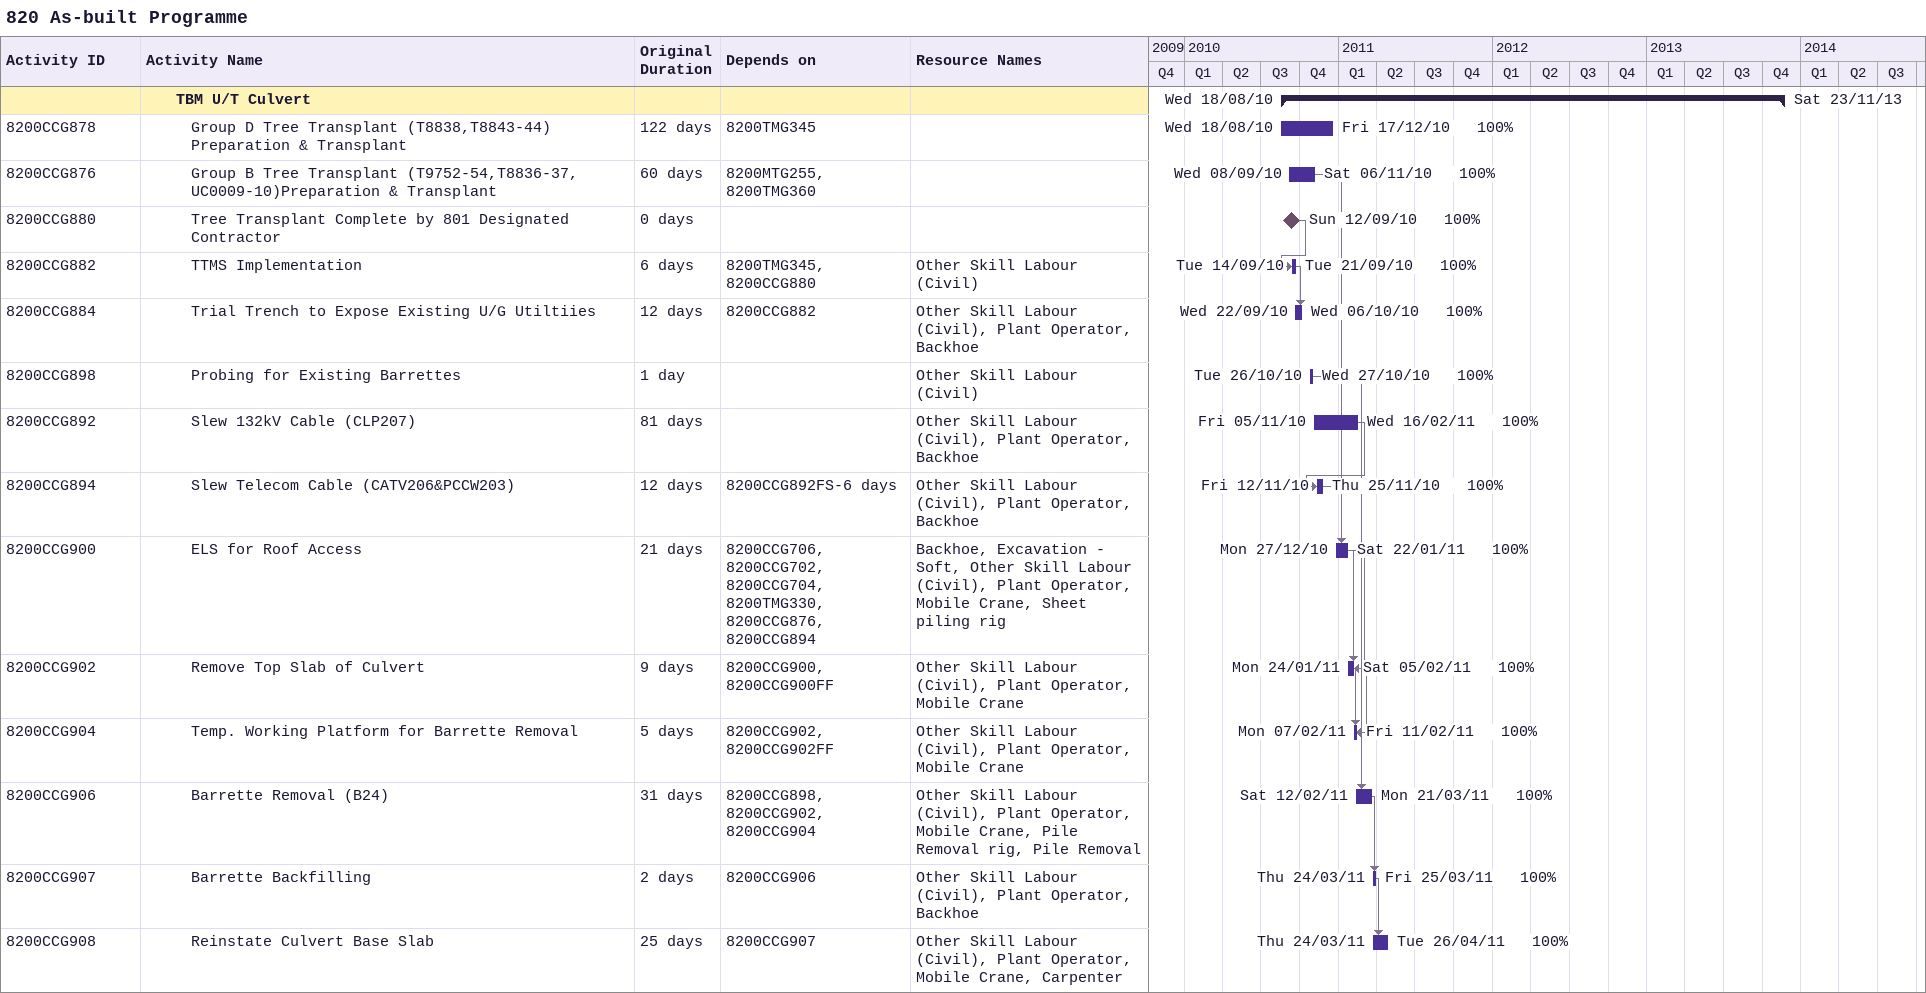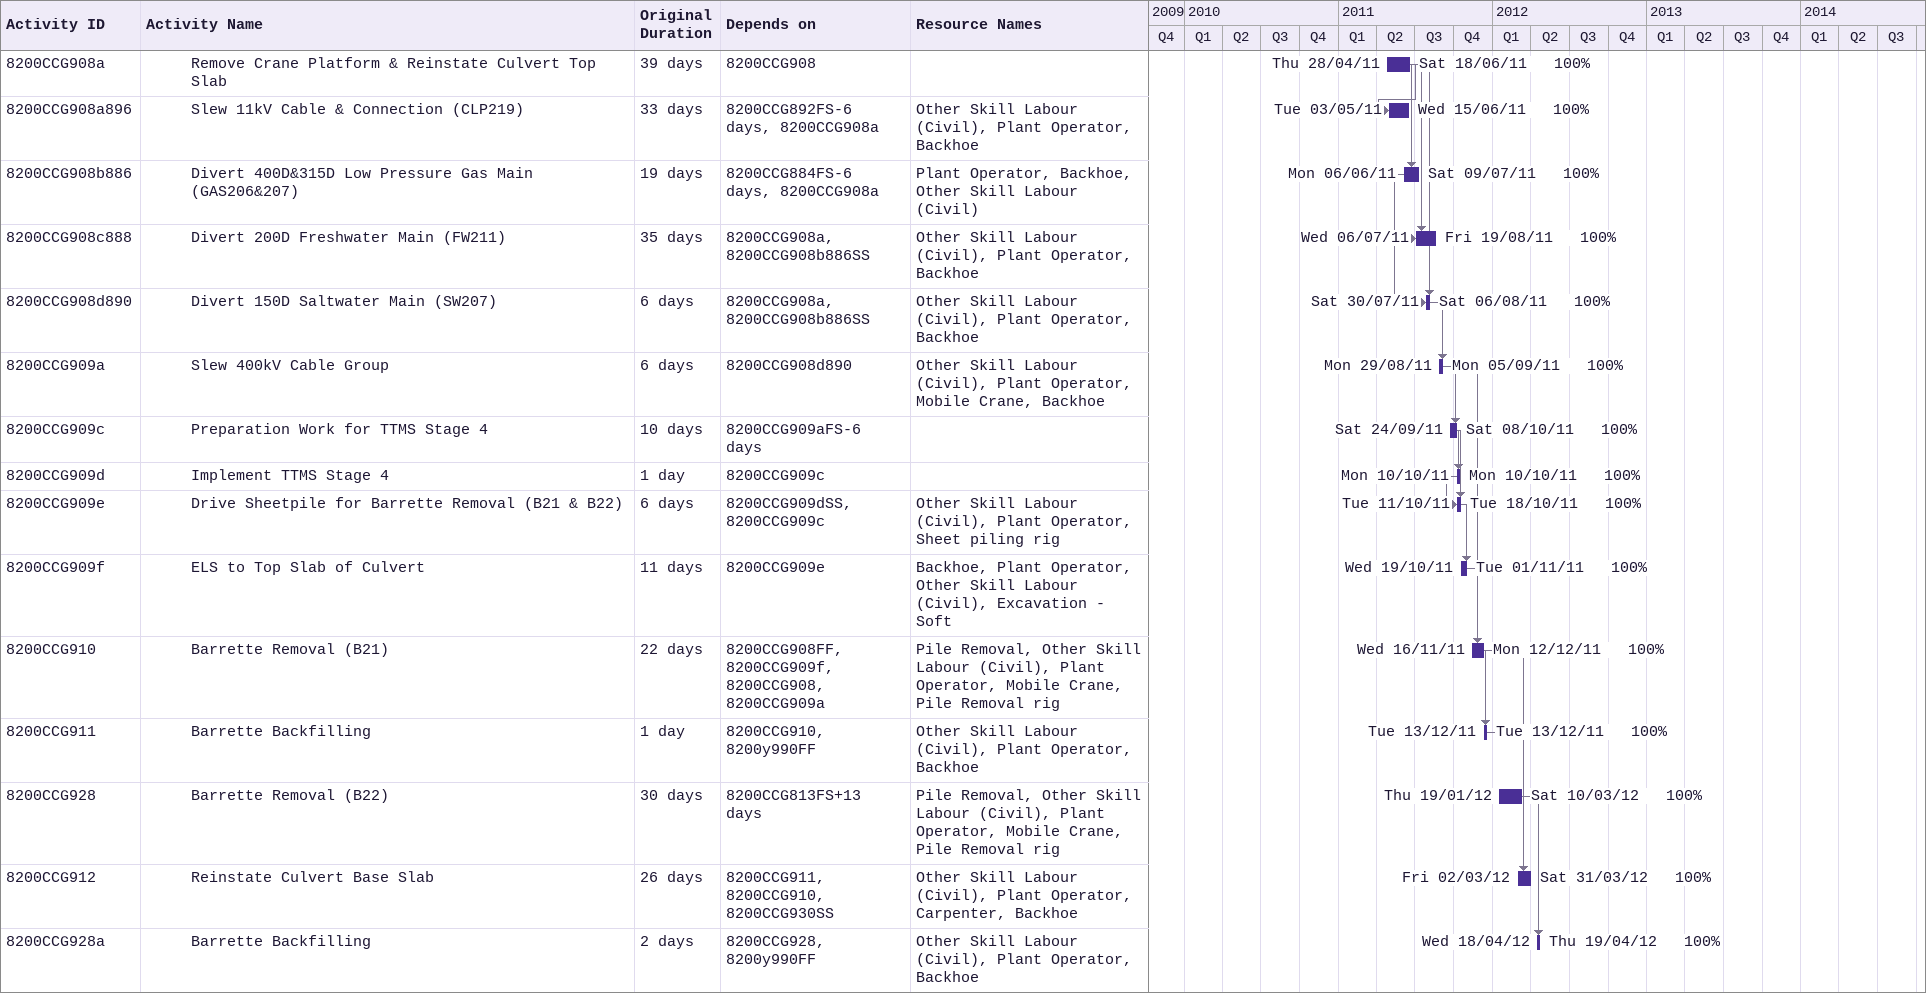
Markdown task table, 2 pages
820 As-built Programme

| ID | Level | Task | Original duration | Start | Finish | Predecessors | Resources | % complete |
|---|---|---|---|---|---|---|---|---|
|  | 3 | **TBM U/T Culvert** |  | 2010-08-18 | 2013-11-23 |  |  |  |
| 8200CCG878 | 4 | Group D Tree Transplant (T8838,T8843-44) Preparation & Transplant | 122d | 2010-08-18 | 2010-12-17 | 8200TMG345 |  | 100 |
| 8200CCG876 | 4 | Group B Tree Transplant (T9752-54,T8836-37, UC0009-10)Preparation & Transplant | 60d | 2010-09-08 | 2010-11-06 | 8200MTG255, 8200TMG360 |  | 100 |
| 8200CCG880 | 4 | Tree Transplant Complete by 801 Designated Contractor | 0d | 2010-09-12 | 2010-09-12 |  |  | 100 |
| 8200CCG882 | 4 | TTMS Implementation | 6d | 2010-09-14 | 2010-09-21 | 8200TMG345, 8200CCG880 | Other Skill Labour (Civil) | 100 |
| 8200CCG884 | 4 | Trial Trench to Expose Existing U/G Utiltiies | 12d | 2010-09-22 | 2010-10-06 | 8200CCG882 | Other Skill Labour (Civil), Plant Operator, Backhoe | 100 |
| 8200CCG898 | 4 | Probing for Existing Barrettes | 1d | 2010-10-26 | 2010-10-27 |  | Other Skill Labour (Civil) | 100 |
| 8200CCG892 | 4 | Slew 132kV Cable (CLP207) | 81d | 2010-11-05 | 2011-02-16 |  | Other Skill Labour (Civil), Plant Operator, Backhoe | 100 |
| 8200CCG894 | 4 | Slew Telecom Cable (CATV206&PCCW203) | 12d | 2010-11-12 | 2010-11-25 | 8200CCG892FS-6d | Other Skill Labour (Civil), Plant Operator, Backhoe | 100 |
| 8200CCG900 | 4 | ELS for Roof Access | 21d | 2010-12-27 | 2011-01-22 | 8200CCG706, 8200CCG702, 8200CCG704, 8200TMG330, 8200CCG876, 8200CCG894 | Backhoe, Excavation - Soft, Other Skill Labour (Civil), Plant Operator, Mobile Crane, Sheet piling rig | 100 |
| 8200CCG902 | 4 | Remove Top Slab of Culvert | 9d | 2011-01-24 | 2011-02-05 | 8200CCG900, 8200CCG900FF | Other Skill Labour (Civil), Plant Operator, Mobile Crane | 100 |
| 8200CCG904 | 4 | Temp. Working Platform for Barrette Removal | 5d | 2011-02-07 | 2011-02-11 | 8200CCG902, 8200CCG902FF | Other Skill Labour (Civil), Plant Operator, Mobile Crane | 100 |
| 8200CCG906 | 4 | Barrette Removal (B24) | 31d | 2011-02-12 | 2011-03-21 | 8200CCG898, 8200CCG902, 8200CCG904 | Other Skill Labour (Civil), Plant Operator, Mobile Crane, Pile Removal rig, Pile Removal | 100 |
| 8200CCG907 | 4 | Barrette Backfilling | 2d | 2011-03-24 | 2011-03-25 | 8200CCG906 | Other Skill Labour (Civil), Plant Operator, Backhoe | 100 |
| 8200CCG908 | 4 | Reinstate Culvert Base Slab | 25d | 2011-03-24 | 2011-04-26 | 8200CCG907 | Other Skill Labour (Civil), Plant Operator, Mobile Crane, Carpenter | 100 |
| 8200CCG908a | 4 | Remove Crane Platform & Reinstate Culvert Top Slab | 39d | 2011-04-28 | 2011-06-18 | 8200CCG908 |  | 100 |
| 8200CCG908a896 | 4 | Slew 11kV Cable & Connection (CLP219) | 33d | 2011-05-03 | 2011-06-15 | 8200CCG892FS-6d, 8200CCG908a | Other Skill Labour (Civil), Plant Operator, Backhoe | 100 |
| 8200CCG908b886 | 4 | Divert 400D&315D Low Pressure Gas Main (GAS206&207) | 19d | 2011-06-06 | 2011-07-09 | 8200CCG884FS-6d, 8200CCG908a | Plant Operator, Backhoe, Other Skill Labour (Civil) | 100 |
| 8200CCG908c888 | 4 | Divert 200D Freshwater Main (FW211) | 35d | 2011-07-06 | 2011-08-19 | 8200CCG908a, 8200CCG908b886SS | Other Skill Labour (Civil), Plant Operator, Backhoe | 100 |
| 8200CCG908d890 | 4 | Divert 150D Saltwater Main (SW207) | 6d | 2011-07-30 | 2011-08-06 | 8200CCG908a, 8200CCG908b886SS | Other Skill Labour (Civil), Plant Operator, Backhoe | 100 |
| 8200CCG909a | 4 | Slew 400kV Cable Group | 6d | 2011-08-29 | 2011-09-05 | 8200CCG908d890 | Other Skill Labour (Civil), Plant Operator, Mobile Crane, Backhoe | 100 |
| 8200CCG909c | 4 | Preparation Work for TTMS Stage 4 | 10d | 2011-09-24 | 2011-10-08 | 8200CCG909aFS-6d |  | 100 |
| 8200CCG909d | 4 | Implement TTMS Stage 4 | 1d | 2011-10-10 | 2011-10-10 | 8200CCG909c |  | 100 |
| 8200CCG909e | 4 | Drive Sheetpile for Barrette Removal (B21 & B22) | 6d | 2011-10-11 | 2011-10-18 | 8200CCG909dSS, 8200CCG909c | Other Skill Labour (Civil), Plant Operator, Sheet piling rig | 100 |
| 8200CCG909f | 4 | ELS to Top Slab of Culvert | 11d | 2011-10-19 | 2011-11-01 | 8200CCG909e | Backhoe, Plant Operator, Other Skill Labour (Civil), Excavation - Soft | 100 |
| 8200CCG910 | 4 | Barrette Removal (B21) | 22d | 2011-11-16 | 2011-12-12 | 8200CCG908FF, 8200CCG909f, 8200CCG908, 8200CCG909a | Pile Removal, Other Skill Labour (Civil), Plant Operator, Mobile Crane, Pile Removal rig | 100 |
| 8200CCG911 | 4 | Barrette Backfilling | 1d | 2011-12-13 | 2011-12-13 | 8200CCG910, 8200y990FF | Other Skill Labour (Civil), Plant Operator, Backhoe | 100 |
| 8200CCG928 | 4 | Barrette Removal (B22) | 30d | 2012-01-19 | 2012-03-10 | 8200CCG813FS+13d | Pile Removal, Other Skill Labour (Civil), Plant Operator, Mobile Crane, Pile Removal rig | 100 |
| 8200CCG912 | 4 | Reinstate Culvert Base Slab | 26d | 2012-03-02 | 2012-03-31 | 8200CCG911, 8200CCG910, 8200CCG930SS | Other Skill Labour (Civil), Plant Operator, Carpenter, Backhoe | 100 |
| 8200CCG928a | 4 | Barrette Backfilling | 2d | 2012-04-18 | 2012-04-19 | 8200CCG928, 8200y990FF | Other Skill Labour (Civil), Plant Operator, Backhoe | 100 |
